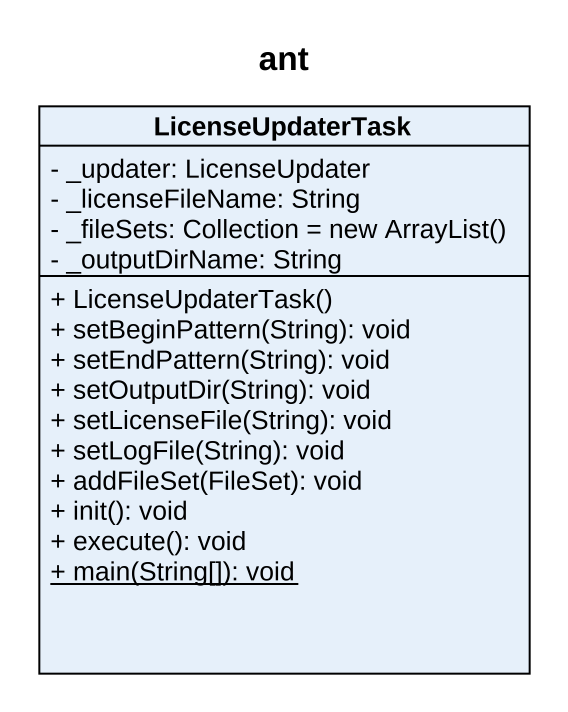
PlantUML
@startuml
title ant
hide circle
hide empty members
skinparam classAttributeIconSize 0
class LicenseUpdaterTask {
  - _updater: LicenseUpdater
  - _licenseFileName: String
  {field} - _fileSets: Collection = new ArrayList()
  - _outputDirName: String
  + LicenseUpdaterTask()
  + setBeginPattern(String): void
  + setEndPattern(String): void
  + setOutputDir(String): void
  + setLicenseFile(String): void
  + setLogFile(String): void
  + addFileSet(FileSet): void
  + init(): void
  + execute(): void
  {static} + main(String[]): void
}
@enduml
